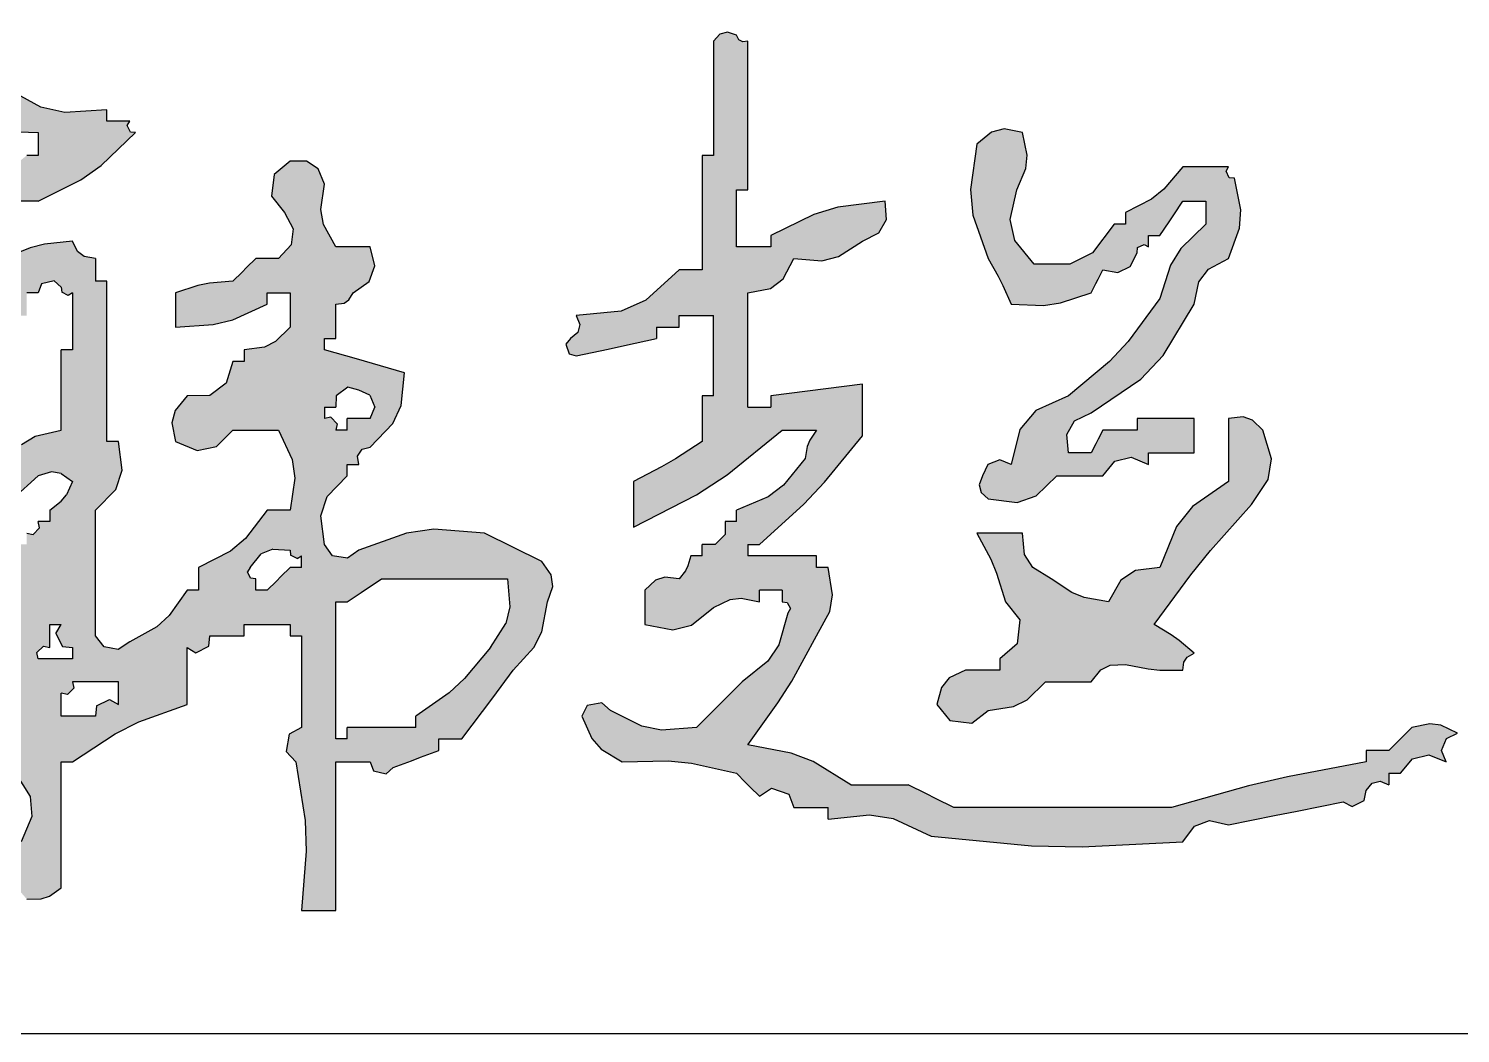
# Model space of a CAD drawing. Extents: x 4532298 to 10139194, y -639876 to -207028.
# Drawn here: x 4554863 to 4555731, y -268698 to -268088 of the extents above; entities that cross this region are included whole.
import ezdxf
from ezdxf.enums import TextEntityAlignment as Align

# ---------------------------------------------------------------- set-up
doc = ezdxf.new("R2010")
doc.units = 0
doc.header["$LTSCALE"] = 1000
doc.header["$MEASUREMENT"] = 0
doc.linetypes.add('2', pattern=[18.5, 12, -3, 0.5, -3])
doc.layers.get('0').update_dxf_attribs({"linetype": 'CONTINUOUS'})
doc.styles.add('sceie', font='sceie.shx', dxfattribs={"width": 0.7, "bigfont": 'sceic.shx'})

# ---------------------------------------------------------------- blocks, each defined once
blk = doc.blocks.new('韩超')
h = blk.add_hatch(color=256)
h.dxf.hatch_style = 1
h.paths.add_polyline_path([(0.787849, 0.514197), (0.777955, 0.527898), (0.77346, 0.562754), (0.78123, 0.586063), (0.805739, 0.61125), (0.805739, 0.625142), (0.819631, 0.625142), (0.818004, 0.635027), (0.823773, 0.643681), (0.833523, 0.64598), (0.860867, 0.674873), (0.870953, 0.696725), (0.875199, 0.736279), (0.836353, 0.74757), (0.816903, 0.753127), (0.777955, 0.764063), (0.777955, 0.777955), (0.791847, 0.777955), (0.791847, 0.819631), (0.801775, 0.820971), (0.80763, 0.824875), (0.812685, 0.833523), (0.832189, 0.847055), (0.839321, 0.866071), (0.833523, 0.889091), (0.791847, 0.889091), (0.776856, 0.916298), (0.7735, 0.934755), (0.777955, 0.965498), (0.770329, 0.984025), (0.756314, 0.993368), (0.736279, 0.993282), (0.716867, 0.977277), (0.713907, 0.950644), (0.729333, 0.930768), (0.740061, 0.911103), (0.737625, 0.891618), (0.722387, 0.875199), (0.694603, 0.875199), (0.683489, 0.864086), (0.677932, 0.858529), (0.666819, 0.847415), (0.638572, 0.845181), (0.624291, 0.842325), (0.597358, 0.833523), (0.597358, 0.791847), (0.643081, 0.794876), (0.666726, 0.800787), (0.708495, 0.819631), (0.708495, 0.833523), (0.736279, 0.833523), (0.736279, 0.791847), (0.718733, 0.774249), (0.705317, 0.767541), (0.680711, 0.764063), (0.680711, 0.750171), (0.666819, 0.750171), (0.658732, 0.72359), (0.639033, 0.708815), (0.61125, 0.708495), (0.596777, 0.690733), (0.592946, 0.675409), (0.597358, 0.652926), (0.623512, 0.642026), (0.64687, 0.646697), (0.666819, 0.666819), (0.722387, 0.666819), (0.738834, 0.631134), (0.742077, 0.608437), (0.736279, 0.569574), (0.708495, 0.569574), (0.682162, 0.535076), (0.663824, 0.519794), (0.625142, 0.500114), (0.625142, 0.47233), (0.61125, 0.47233), (0.589715, 0.441777), (0.574435, 0.428025), (0.54179, 0.409816), (0.527664, 0.400538), (0.510468, 0.403404), (0.500114, 0.416762), (0.500114, 0.569574), (0.524623, 0.594762), (0.532393, 0.618071), (0.527898, 0.652926), (0.514006, 0.652926), (0.514006, 0.847415), (0.500114, 0.847415), (0.500114, 0.875199), (0.486416, 0.877514), (0.478388, 0.883536), (0.47233, 0.896037), (0.438162, 0.892345), (0.420863, 0.888021), (0.388977, 0.875199), (0.388977, 0.847415), (0.375085, 0.847415), (0.379444, 0.836821), (0.376971, 0.826928), (0.368139, 0.819631), (0.356965, 0.793593), (0.353947, 0.778504), (0.354247, 0.750171), (0.337644, 0.741703), (0.330222, 0.726858), (0.333409, 0.708495), (0.347301, 0.708495), (0.347301, 0.666819), (0.332737, 0.655189), (0.327028, 0.643772), (0.326463, 0.625142), (0.32344, 0.619715), (0.327253, 0.612088), (0.333409, 0.61125), (0.333409, 0.583466), (0.305625, 0.583466), (0.302565, 0.667178), (0.306887, 0.710398), (0.326463, 0.791847), (0.3234, 0.8474), (0.32482, 0.875797), (0.333409, 0.930768), (0.375085, 0.930768), (0.375085, 0.94466), (0.430654, 0.94466), (0.482374, 0.970498), (0.50707, 0.987931), (0.548736, 1.028012), (0.542559, 1.028676), (0.538615, 1.036564), (0.54179, 1.041904), (0.514006, 1.041904), (0.514006, 1.055796), (0.462884, 1.052445), (0.433869, 1.058893), (0.388977, 1.08358), (0.305625, 1.08358), (0.305625, 1.139148), (0.281985, 1.161307), (0.266841, 1.170393), (0.236165, 1.180825), (0.238399, 1.152578), (0.241255, 1.138297), (0.250057, 1.111364), (0.263949, 1.111364), (0.263949, 1.041904), (0.277841, 1.041904), (0.277841, 0.930768), (0.250057, 0.930768), (0.200194, 0.90821), (0.175186, 0.897095), (0.125028, 0.875199), (0.097454, 0.881715), (0.078516, 0.877928), (0.055568, 0.861307), (0.050109, 0.847376), (0.0559, 0.8329), (0.06946, 0.826577), (0.152955, 0.845407), (0.194635, 0.855133), (0.277841, 0.875199), (0.277841, 0.708495), (0.266727, 0.675154), (0.261171, 0.658483), (0.250057, 0.625142), (0.255939, 0.530696), (0.258718, 0.483462), (0.263949, 0.388977), (0.286969, 0.38318), (0.305985, 0.390311), (0.319517, 0.409816), (0.344599, 0.428141), (0.359268, 0.435475), (0.388977, 0.444546), (0.388977, 0.458438), (0.40287, 0.458438), (0.40287, 0.416762), (0.388977, 0.416762), (0.340729, 0.364454), (0.31168, 0.341215), (0.250057, 0.305625), (0.250057, 0.291733), (0.236165, 0.291733), (0.231424, 0.268639), (0.217583, 0.254798), (0.194489, 0.250057), (0.194489, 0.236165), (0.180597, 0.236165), (0.148793, 0.216524), (0.134276, 0.200394), (0.118082, 0.166705), (0.127514, 0.14947), (0.152825, 0.145854), (0.166705, 0.159759), (0.185336, 0.17447), (0.198563, 0.17943), (0.222273, 0.180597), (0.222273, 0.194489), (0.277841, 0.194489), (0.311245, 0.220472), (0.333233, 0.229896), (0.375085, 0.236165), (0.375085, 0.250057), (0.40287, 0.250057), (0.420685, 0.221738), (0.422698, 0.197582), (0.409816, 0.166705), (0.396068, 0.142401), (0.398473, 0.118345), (0.416762, 0.097244), (0.43433, 0.097627), (0.444154, 0.100901), (0.458438, 0.111136), (0.458438, 0.263949), (0.47233, 0.263949), (0.524193, 0.298154), (0.552768, 0.312442), (0.61125, 0.333409), (0.61125, 0.40287), (0.621931, 0.39652), (0.637706, 0.404407), (0.639034, 0.416762), (0.680711, 0.416762), (0.680711, 0.430654), (0.736279, 0.430654), (0.736279, 0.416762), (0.750171, 0.416762), (0.750171, 0.305625), (0.735269, 0.297653), (0.731714, 0.276323), (0.743225, 0.263949), (0.754517, 0.192544), (0.755945, 0.155413), (0.750171, 0.083352), (0.791847, 0.083352), (0.791847, 0.263949), (0.833523, 0.263949), (0.837499, 0.253205), (0.852744, 0.249394), (0.861307, 0.257003), (0.883535, 0.265338), (0.894648, 0.269506), (0.916876, 0.277841), (0.916876, 0.291733), (0.94466, 0.291733), (0.969894, 0.324902), (0.982398, 0.341574), (1.007174, 0.375085), (1.032146, 0.402761), (1.041693, 0.421855), (1.04885, 0.458438), (1.055218, 0.477023), (1.053221, 0.491001), (1.041904, 0.50706), (0.972444, 0.54179), (0.910919, 0.546316), (0.877697, 0.541786), (0.819631, 0.520952), (0.805828, 0.5112)])
h.paths.add_polyline_path([(0.791847, 0.458438), (0.805739, 0.458438), (0.82241, 0.469551), (0.847415, 0.486222), (1.000228, 0.486222), (1.003038, 0.45197), (0.997988, 0.431769), (0.97939, 0.40287), (0.948039, 0.36501), (0.929334, 0.347744), (0.889091, 0.319517), (0.889091, 0.305625), (0.805739, 0.305625), (0.805739, 0.291733), (0.791847, 0.291733)], flags=16)
h.paths.add_polyline_path([(0.750171, 0.500114), (0.736279, 0.500114), (0.725165, 0.489), (0.719608, 0.483443), (0.708495, 0.47233), (0.694603, 0.47233), (0.694603, 0.486222), (0.688447, 0.48706), (0.684633, 0.494686), (0.687657, 0.500114), (0.701182, 0.516386), (0.715167, 0.52238), (0.736279, 0.520952), (0.736943, 0.514775), (0.744831, 0.510831), (0.750171, 0.514006)], flags=16)
h.paths.add_polyline_path([(0.791847, 0.666819), (0.793521, 0.674497), (0.785633, 0.682384), (0.777955, 0.680711), (0.777955, 0.694603), (0.791847, 0.694603), (0.792194, 0.70849), (0.806202, 0.718996), (0.819631, 0.715441), (0.833192, 0.709118), (0.838982, 0.694641), (0.833523, 0.680711), (0.805739, 0.680711), (0.805739, 0.666819)], flags=16)
h.paths.add_polyline_path([(0.527898, 0.361193), (0.527898, 0.333409), (0.517217, 0.339759), (0.501443, 0.331871), (0.500114, 0.319517), (0.458438, 0.319517), (0.458438, 0.347301), (0.466116, 0.345628), (0.474003, 0.353515), (0.47233, 0.361193)], flags=16)
h.paths.add_polyline_path([(0.47233, 0.40287), (0.47233, 0.388977), (0.430654, 0.388977), (0.42898, 0.396656), (0.436867, 0.404543), (0.444546, 0.40287), (0.444546, 0.430654), (0.458438, 0.430654), (0.452088, 0.419973), (0.459976, 0.404198)], flags=16)
h.paths.add_polyline_path([(0.47233, 0.604304), (0.464836, 0.588169), (0.458643, 0.580427), (0.444546, 0.569574), (0.444546, 0.555682), (0.430654, 0.555682), (0.432327, 0.548004), (0.42444, 0.540117), (0.416762, 0.54179), (0.416762, 0.527898), (0.40287, 0.527898), (0.39467, 0.507807), (0.386422, 0.49791), (0.368139, 0.486222), (0.333409, 0.486222), (0.327612, 0.509242), (0.334743, 0.528258), (0.354247, 0.54179), (0.384775, 0.569612), (0.400056, 0.583504), (0.430654, 0.61125), (0.446814, 0.616197), (0.458647, 0.614224)], flags=16)
h.paths.add_polyline_path([(0.458438, 0.666819), (0.426908, 0.659351), (0.410404, 0.649448), (0.388977, 0.625142), (0.361193, 0.625142), (0.354844, 0.635823), (0.362731, 0.651598), (0.375085, 0.652926), (0.375085, 0.722387), (0.390598, 0.753922), (0.396359, 0.771203), (0.40287, 0.805739), (0.416762, 0.805739), (0.416762, 0.833523), (0.430654, 0.833523), (0.434629, 0.844267), (0.449874, 0.848078), (0.458438, 0.840469), (0.459102, 0.834292), (0.466989, 0.830348), (0.47233, 0.833523), (0.47233, 0.764063), (0.458438, 0.764063)], flags=16)
h.paths.add_polyline_path([(0.40287, 0.347301), (0.40287, 0.305625), (0.388977, 0.305625), (0.360889, 0.27915), (0.342496, 0.268422), (0.305625, 0.257003), (0.294367, 0.254885), (0.286778, 0.256782), (0.277841, 0.263949), (0.277841, 0.277841), (0.291733, 0.277841), (0.319459, 0.305683), (0.333352, 0.319575), (0.361193, 0.347301)], flags=16)
h.paths.add_polyline_path([(0.430654, 1.000228), (0.416762, 1.000228), (0.39813, 0.985517), (0.384903, 0.980557), (0.361193, 0.97939), (0.347067, 0.970112), (0.329871, 0.972978), (0.319517, 0.986336), (0.319517, 1.055796), (0.347301, 1.055796), (0.376072, 1.035613), (0.395527, 1.029128), (0.430654, 1.028012)], flags=16)
h = blk.add_hatch(color=256)
h.dxf.hatch_style = 1
h.paths.add_polyline_path([(1.542018, 0.208381), (1.519791, 0.219494), (1.508677, 0.225051), (1.48645, 0.236165), (1.416989, 0.236165), (1.371255, 0.264232), (1.344642, 0.274582), (1.291961, 0.284787), (1.328443, 0.335457), (1.345237, 0.362046), (1.375313, 0.416762), (1.391241, 0.446575), (1.394603, 0.466747), (1.389205, 0.500114), (1.375313, 0.500114), (1.375313, 0.514006), (1.291961, 0.514006), (1.291961, 0.527898), (1.305853, 0.527898), (1.359796, 0.576664), (1.385101, 0.603375), (1.430881, 0.659873), (1.430881, 0.722387), (1.386427, 0.71683), (1.3642, 0.714052), (1.319745, 0.708495), (1.319745, 0.694603), (1.291961, 0.694603), (1.291961, 0.833523), (1.31926, 0.838693), (1.334923, 0.85044), (1.347529, 0.875199), (1.381781, 0.872389), (1.401982, 0.877439), (1.430881, 0.896037), (1.450883, 0.906123), (1.460131, 0.922307), (1.458666, 0.94466), (1.401114, 0.937345), (1.371819, 0.928557), (1.319745, 0.902983), (1.319745, 0.889091), (1.278069, 0.889091), (1.278069, 0.958552), (1.291961, 0.958552), (1.291961, 1.139148), (1.285806, 1.138304), (1.281086, 1.140664), (1.278069, 1.146094), (1.267308, 1.150023), (1.257931, 1.147679), (1.250285, 1.139148), (1.250285, 1.000228), (1.236393, 1.000228), (1.236393, 0.861307), (1.208609, 0.861307), (1.168183, 0.824416), (1.138053, 0.811024), (1.08358, 0.805739), (1.087939, 0.795145), (1.085465, 0.785252), (1.076634, 0.777955), (1.071121, 0.771113), (1.075065, 0.759282), (1.08358, 0.757117), (1.122533, 0.76519), (1.141984, 0.769358), (1.180825, 0.777955), (1.180825, 0.791847), (1.208609, 0.791847), (1.208609, 0.805739), (1.250285, 0.805739), (1.250285, 0.708495), (1.236393, 0.708495), (1.236393, 0.652926), (1.203973, 0.631977), (1.187234, 0.622213), (1.15304, 0.604304), (1.15304, 0.548736), (1.229739, 0.588318), (1.266619, 0.612432), (1.333637, 0.666819), (1.375313, 0.666819), (1.366995, 0.654381), (1.363975, 0.646831), (1.361421, 0.632088), (1.335054, 0.599814), (1.316435, 0.58585), (1.278069, 0.569574), (1.278069, 0.555682), (1.264177, 0.555682), (1.26415, 0.539965), (1.25211, 0.527924), (1.236393, 0.527898), (1.236393, 0.514006), (1.222501, 0.514006), (1.219217, 0.502022), (1.216226, 0.496039), (1.208609, 0.486222), (1.191149, 0.488205), (1.17971, 0.484393), (1.166932, 0.47233), (1.166932, 0.430654), (1.200708, 0.424307), (1.223469, 0.429997), (1.250285, 0.451492), (1.27048, 0.461183), (1.283894, 0.46286), (1.305853, 0.458438), (1.305853, 0.47233), (1.333637, 0.47233), (1.333637, 0.458438), (1.339793, 0.4576), (1.343606, 0.449973), (1.340583, 0.444546), (1.32937, 0.406076), (1.316213, 0.38634), (1.285015, 0.361193), (1.229447, 0.305625), (1.187056, 0.302553), (1.163204, 0.307323), (1.125256, 0.326463), (1.114566, 0.33576), (1.096818, 0.332211), (1.090526, 0.319517), (1.102438, 0.292491), (1.113943, 0.279343), (1.139148, 0.263949), (1.194983, 0.265062), (1.223561, 0.262204), (1.278069, 0.250057), (1.289183, 0.238943), (1.294739, 0.233386), (1.305853, 0.222273), (1.320568, 0.231877), (1.341519, 0.224893), (1.347529, 0.208381), (1.389205, 0.208381), (1.389205, 0.194489), (1.439628, 0.1998), (1.468259, 0.195028), (1.514234, 0.173651), (1.635959, 0.161998), (1.69773, 0.160594), (1.819859, 0.166705), (1.833779, 0.185933), (1.852296, 0.192877), (1.875427, 0.187543), (1.930995, 0.198656), (1.958779, 0.204213), (2.014348, 0.215327), (2.025534, 0.209917), (2.039748, 0.217024), (2.042132, 0.229219), (2.049428, 0.23805), (2.059322, 0.240524), (2.069916, 0.236165), (2.069916, 0.250057), (2.083808, 0.250057), (2.098401, 0.26772), (2.118188, 0.272666), (2.139376, 0.263949), (2.133917, 0.27788), (2.139708, 0.292356), (2.153268, 0.298679), (2.133073, 0.308371), (2.119659, 0.310047), (2.0977, 0.305625), (2.086586, 0.294512), (2.08103, 0.288955), (2.069916, 0.277841), (2.042132, 0.277841), (2.042132, 0.263949), (1.946785, 0.245868), (1.899372, 0.234712), (1.805967, 0.208381)])
h = blk.add_hatch(color=256)
h.dxf.hatch_style = 1
h.paths.add_polyline_path([(1.611478, 0.625142), (1.597547, 0.630601), (1.583071, 0.624811), (1.576748, 0.61125), (1.572819, 0.60049), (1.575163, 0.591112), (1.583694, 0.583466), (1.61855, 0.578971), (1.641859, 0.586741), (1.667046, 0.61125), (1.680938, 0.61125), (1.722615, 0.61125), (1.737208, 0.628913), (1.756995, 0.63386), (1.778183, 0.625142), (1.778183, 0.639034), (1.833751, 0.639034), (1.833751, 0.655705), (1.833751, 0.66404), (1.833751, 0.680711), (1.805967, 0.680711), (1.792075, 0.680711), (1.764291, 0.680711), (1.764291, 0.666819), (1.722615, 0.666819), (1.717058, 0.655705), (1.714279, 0.650148), (1.708723, 0.639034), (1.69483, 0.639034), (1.680938, 0.639034), (1.678868, 0.661339), (1.688455, 0.678116), (1.708723, 0.687657), (1.768692, 0.728785), (1.795922, 0.757527), (1.833751, 0.819631), (1.839429, 0.846829), (1.850907, 0.862133), (1.875427, 0.875199), (1.888443, 0.91196), (1.890032, 0.934206), (1.882373, 0.972444), (1.876196, 0.973108), (1.872252, 0.980995), (1.875427, 0.986336), (1.861535, 0.986336), (1.819859, 0.986336), (1.796859, 0.959188), (1.781933, 0.947248), (1.750399, 0.930768), (1.750399, 0.916876), (1.736507, 0.916876), (1.71031, 0.882162), (1.682751, 0.868382), (1.639262, 0.868253), (1.61591, 0.897042), (1.610049, 0.922442), (1.618424, 0.958552), (1.629264, 0.984285), (1.6309, 1.000642), (1.62537, 1.028012), (1.602888, 1.032424), (1.587563, 1.028593), (1.569802, 1.01412), (1.562035, 0.958817), (1.56513, 0.927869), (1.583694, 0.875199), (1.595758, 0.853473), (1.601336, 0.842318), (1.611478, 0.819631), (1.650742, 0.818134), (1.671448, 0.821092), (1.708723, 0.833523), (1.714279, 0.844637), (1.717058, 0.850194), (1.722615, 0.861307), (1.740978, 0.85812), (1.755823, 0.865542), (1.764291, 0.882145), (1.764955, 0.888322), (1.772842, 0.892266), (1.778183, 0.889091), (1.778183, 0.902983), (1.792075, 0.902983), (1.803189, 0.919654), (1.808745, 0.927989), (1.819859, 0.94466), (1.847643, 0.94466), (1.847643, 0.916876), (1.817381, 0.887163), (1.804962, 0.866982), (1.792075, 0.826577), (1.753545, 0.774398), (1.730689, 0.750113), (1.680938, 0.708495), (1.641359, 0.690689), (1.621854, 0.667284)])
h = blk.add_hatch(color=256)
h.dxf.hatch_style = 1
h.paths.add_polyline_path([(1.831635, 0.573795), (1.812227, 0.549535), (1.792075, 0.500114), (1.762292, 0.496094), (1.744726, 0.484384), (1.729561, 0.458438), (1.700075, 0.463546), (1.684975, 0.469586), (1.6601, 0.486222), (1.637668, 0.49978), (1.627728, 0.515685), (1.62537, 0.54179), (1.603143, 0.54179), (1.592029, 0.54179), (1.569802, 0.54179), (1.586675, 0.509854), (1.593737, 0.492906), (1.604532, 0.458438), (1.621804, 0.436498), (1.61886, 0.407063), (1.597586, 0.388977), (1.597586, 0.375085), (1.55591, 0.375085), (1.536306, 0.36578), (1.526798, 0.35437), (1.52118, 0.333409), (1.537185, 0.313997), (1.563818, 0.311038), (1.583694, 0.326463), (1.614401, 0.331156), (1.630976, 0.339443), (1.653154, 0.361193), (1.667046, 0.361193), (1.708723, 0.361193), (1.720352, 0.375758), (1.731769, 0.381467), (1.750399, 0.382031), (1.77782, 0.376762), (1.791938, 0.37535), (1.819859, 0.375085), (1.821199, 0.385013), (1.825102, 0.390868), (1.833751, 0.395924), (1.815429, 0.411271), (1.805589, 0.418299), (1.785129, 0.430654), (1.829593, 0.491137), (1.853312, 0.520437), (1.903211, 0.57652), (1.923495, 0.606919), (1.927312, 0.631729), (1.917103, 0.666819), (1.904326, 0.678881), (1.892887, 0.682694), (1.875427, 0.680711), (1.875427, 0.650148), (1.875427, 0.634867), (1.875427, 0.604304)])
for p, q in [((1.257931, 1.147679), (1.250285, 1.139148)), ((1.267308, 1.150023), (1.257931, 1.147679)), ((1.278069, 1.146094), (1.267308, 1.150023)), ((1.250285, 1.139148), (1.250285, 1.000228)), ((1.281086, 1.140664), (1.278069, 1.146094)), ((1.285806, 1.138304), (1.281086, 1.140664)), ((1.291961, 1.139148), (1.285806, 1.138304)), ((1.291961, 0.958552), (1.291961, 1.139148)), ((0.433869, 1.058893), (0.388977, 1.08358)), ((0.462884, 1.052445), (0.433869, 1.058893)), ((0.514006, 1.055796), (0.462884, 1.052445)), ((0.514006, 1.041904), (0.514006, 1.055796)), ((0.395527, 1.029128), (0.430654, 1.028012)), ((0.430654, 1.028012), (0.430654, 1.000228)), ((0.50707, 0.987931), (0.548736, 1.028012)), ((0.54179, 1.041904), (0.514006, 1.041904)), ((0.538615, 1.036564), (0.54179, 1.041904)), ((0.542559, 1.028676), (0.538615, 1.036564)), ((0.548736, 1.028012), (0.542559, 1.028676)), ((1.587563, 1.028593), (1.569802, 1.01412)), ((1.602888, 1.032424), (1.587563, 1.028593)), ((1.62537, 1.028012), (1.602888, 1.032424)), ((1.6309, 1.000642), (1.62537, 1.028012)), ((1.569802, 1.01412), (1.562035, 0.958817)), ((0.430654, 1.000228), (0.416762, 1.000228)), ((0.736279, 0.993282), (0.716867, 0.977277)), ((0.756314, 0.993368), (0.736279, 0.993282)), ((0.770329, 0.984025), (0.756314, 0.993368)), ((1.236393, 1.000228), (1.236393, 0.861307)), ((1.250285, 1.000228), (1.236393, 1.000228)), ((1.629264, 0.984285), (1.6309, 1.000642)), ((0.482374, 0.970498), (0.50707, 0.987931)), ((0.716867, 0.977277), (0.713907, 0.950644)), ((0.777955, 0.965498), (0.770329, 0.984025)), ((1.618424, 0.958552), (1.629264, 0.984285)), ((1.819859, 0.986336), (1.796859, 0.959188)), ((1.861535, 0.986336), (1.819859, 0.986336)), ((1.875427, 0.986336), (1.861535, 0.986336)), ((1.872252, 0.980995), (1.875427, 0.986336)), ((1.876196, 0.973108), (1.872252, 0.980995)), ((1.882373, 0.972444), (1.876196, 0.973108)), ((0.430654, 0.94466), (0.482374, 0.970498)), ((0.7735, 0.934755), (0.777955, 0.965498)), ((1.278069, 0.958552), (1.291961, 0.958552)), ((1.278069, 0.889091), (1.278069, 0.958552)), ((1.562035, 0.958817), (1.56513, 0.927869)), ((1.610049, 0.922442), (1.618424, 0.958552)), ((1.796859, 0.959188), (1.781933, 0.947248)), ((1.890032, 0.934206), (1.882373, 0.972444)), ((0.430654, 0.94466), (0.375085, 0.94466)), ((0.713907, 0.950644), (0.729333, 0.930768)), ((1.458666, 0.94466), (1.401114, 0.937345)), ((1.460131, 0.922307), (1.458666, 0.94466)), ((1.781933, 0.947248), (1.750399, 0.930768)), ((1.808745, 0.927989), (1.819859, 0.94466)), ((1.819859, 0.94466), (1.847643, 0.94466)), ((1.847643, 0.94466), (1.847643, 0.916876)), ((0.729333, 0.930768), (0.740061, 0.911103)), ((0.776856, 0.916298), (0.7735, 0.934755)), ((1.371819, 0.928557), (1.319745, 0.902983)), ((1.401114, 0.937345), (1.371819, 0.928557)), ((1.450883, 0.906123), (1.460131, 0.922307)), ((1.56513, 0.927869), (1.583694, 0.875199)), ((1.61591, 0.897042), (1.610049, 0.922442)), ((1.750399, 0.930768), (1.750399, 0.916876)), ((1.803189, 0.919654), (1.808745, 0.927989)), ((1.888443, 0.91196), (1.890032, 0.934206)), ((0.740061, 0.911103), (0.737625, 0.891618)), ((0.791847, 0.889091), (0.776856, 0.916298)), ((1.430881, 0.896037), (1.450883, 0.906123)), ((1.736507, 0.916876), (1.71031, 0.882162)), ((1.750399, 0.916876), (1.736507, 0.916876)), ((1.792075, 0.902983), (1.803189, 0.919654)), ((1.847643, 0.916876), (1.817381, 0.887163)), ((1.875427, 0.875199), (1.888443, 0.91196)), ((0.420863, 0.888021), (0.388977, 0.875199)), ((0.438162, 0.892345), (0.420863, 0.888021)), ((0.47233, 0.896037), (0.438162, 0.892345)), ((0.478388, 0.883536), (0.47233, 0.896037)), ((0.737625, 0.891618), (0.722387, 0.875199)), ((0.833523, 0.889091), (0.791847, 0.889091)), ((0.839321, 0.866071), (0.833523, 0.889091)), ((1.319745, 0.889091), (1.278069, 0.889091)), ((1.319745, 0.902983), (1.319745, 0.889091)), ((1.401982, 0.877439), (1.430881, 0.896037)), ((1.639262, 0.868253), (1.61591, 0.897042)), ((1.764291, 0.882145), (1.764955, 0.888322)), ((1.764955, 0.888322), (1.772842, 0.892266)), ((1.772842, 0.892266), (1.778183, 0.889091)), ((1.778183, 0.902983), (1.792075, 0.902983)), ((1.778183, 0.889091), (1.778183, 0.902983)), ((1.817381, 0.887163), (1.804962, 0.866982)), ((0.486416, 0.877514), (0.478388, 0.883536)), ((0.500114, 0.875199), (0.486416, 0.877514)), ((0.500114, 0.875199), (0.500114, 0.847415)), ((0.694603, 0.875199), (0.683489, 0.864086)), ((0.722387, 0.875199), (0.694603, 0.875199)), ((1.334923, 0.85044), (1.347529, 0.875199)), ((1.347529, 0.875199), (1.381781, 0.872389)), ((1.381781, 0.872389), (1.401982, 0.877439)), ((1.583694, 0.875199), (1.595758, 0.853473)), ((1.71031, 0.882162), (1.682751, 0.868382)), ((1.755823, 0.865542), (1.764291, 0.882145)), ((1.850907, 0.862133), (1.875427, 0.875199)), ((0.677932, 0.858529), (0.666819, 0.847415)), ((0.683489, 0.864086), (0.677932, 0.858529)), ((0.832189, 0.847055), (0.839321, 0.866071)), ((1.208609, 0.861307), (1.168183, 0.824416)), ((1.236393, 0.861307), (1.208609, 0.861307)), ((1.595758, 0.853473), (1.601336, 0.842318)), ((1.682751, 0.868382), (1.639262, 0.868253)), ((1.717058, 0.850194), (1.722615, 0.861307)), ((1.722615, 0.861307), (1.740978, 0.85812)), ((1.740978, 0.85812), (1.755823, 0.865542)), ((1.804962, 0.866982), (1.792075, 0.826577)), ((1.839429, 0.846829), (1.850907, 0.862133)), ((0.434629, 0.844267), (0.430654, 0.833523)), ((0.449874, 0.848078), (0.434629, 0.844267)), ((0.458438, 0.840469), (0.449874, 0.848078)), ((0.458438, 0.840469), (0.459102, 0.834292)), ((0.466989, 0.830348), (0.459102, 0.834292)), ((0.514006, 0.847415), (0.500114, 0.847415)), ((0.514006, 0.652926), (0.514006, 0.847415)), ((0.624291, 0.842325), (0.597358, 0.833523)), ((0.638572, 0.845181), (0.624291, 0.842325)), ((0.666819, 0.847415), (0.638572, 0.845181)), ((0.812685, 0.833523), (0.832189, 0.847055)), ((1.291961, 0.833523), (1.31926, 0.838693)), ((1.31926, 0.838693), (1.334923, 0.85044)), ((1.601336, 0.842318), (1.611478, 0.819631)), ((1.708723, 0.833523), (1.714279, 0.844637)), ((1.714279, 0.844637), (1.717058, 0.850194)), ((1.833751, 0.819631), (1.839429, 0.846829)), ((0.430654, 0.833523), (0.416762, 0.833523)), ((0.47233, 0.833523), (0.466989, 0.830348)), ((0.47233, 0.833523), (0.47233, 0.764063)), ((0.597358, 0.833523), (0.597358, 0.791847)), ((0.666726, 0.800787), (0.708495, 0.819631)), ((0.708495, 0.833523), (0.736279, 0.833523)), ((0.708495, 0.819631), (0.708495, 0.833523)), ((0.736279, 0.833523), (0.736279, 0.791847)), ((0.791847, 0.819631), (0.801775, 0.820971)), ((0.791847, 0.777955), (0.791847, 0.819631)), ((0.801775, 0.820971), (0.80763, 0.824875)), ((0.80763, 0.824875), (0.812685, 0.833523)), ((1.168183, 0.824416), (1.138053, 0.811024)), ((1.291961, 0.694603), (1.291961, 0.833523)), ((1.611478, 0.819631), (1.650742, 0.818134)), ((1.650742, 0.818134), (1.671448, 0.821092)), ((1.671448, 0.821092), (1.708723, 0.833523)), ((1.792075, 0.826577), (1.753545, 0.774398)), ((1.795922, 0.757527), (1.833751, 0.819631)), ((0.643081, 0.794876), (0.666726, 0.800787)), ((1.138053, 0.811024), (1.08358, 0.805739)), ((1.08358, 0.805739), (1.087939, 0.795145)), ((1.208609, 0.791847), (1.208609, 0.805739)), ((1.208609, 0.805739), (1.250285, 0.805739)), ((1.250285, 0.708495), (1.250285, 0.805739)), ((0.597358, 0.791847), (0.643081, 0.794876)), ((0.736279, 0.791847), (0.718733, 0.774249)), ((1.085465, 0.785252), (1.076634, 0.777955)), ((1.087939, 0.795145), (1.085465, 0.785252)), ((1.180825, 0.791847), (1.208609, 0.791847)), ((1.180825, 0.791847), (1.180825, 0.777955)), ((0.705317, 0.767541), (0.680711, 0.764063)), ((0.718733, 0.774249), (0.705317, 0.767541)), ((0.777955, 0.777955), (0.791847, 0.777955)), ((0.777955, 0.764063), (0.777955, 0.777955)), ((1.076634, 0.777955), (1.071121, 0.771113)), ((1.071121, 0.771113), (1.075065, 0.759282)), ((1.08358, 0.757117), (1.122533, 0.76519)), ((1.122533, 0.76519), (1.141984, 0.769358)), ((1.141984, 0.769358), (1.180825, 0.777955)), ((1.753545, 0.774398), (1.730689, 0.750113)), ((0.47233, 0.764063), (0.458438, 0.764063)), ((0.458438, 0.666819), (0.458438, 0.764063)), ((0.666819, 0.750171), (0.658732, 0.72359)), ((0.680711, 0.750171), (0.666819, 0.750171)), ((0.680711, 0.764063), (0.680711, 0.750171)), ((0.816903, 0.753127), (0.777955, 0.764063)), ((0.836353, 0.74757), (0.816903, 0.753127)), ((0.875199, 0.736279), (0.836353, 0.74757)), ((1.075065, 0.759282), (1.08358, 0.757117)), ((1.730689, 0.750113), (1.680938, 0.708495)), ((1.768692, 0.728785), (1.795922, 0.757527)), ((0.870953, 0.696725), (0.875199, 0.736279)), ((0.658732, 0.72359), (0.639033, 0.708815)), ((0.806202, 0.718996), (0.792194, 0.70849)), ((0.819631, 0.715441), (0.806202, 0.718996)), ((0.833192, 0.709118), (0.819631, 0.715441)), ((1.3642, 0.714052), (1.319745, 0.708495)), ((1.386427, 0.71683), (1.3642, 0.714052)), ((1.430881, 0.722387), (1.386427, 0.71683)), ((1.430881, 0.659873), (1.430881, 0.722387)), ((1.708723, 0.687657), (1.768692, 0.728785)), ((0.61125, 0.708495), (0.596777, 0.690733)), ((0.639033, 0.708815), (0.61125, 0.708495)), ((0.792194, 0.70849), (0.791847, 0.694603)), ((0.833192, 0.709118), (0.838982, 0.694641)), ((0.860867, 0.674873), (0.870953, 0.696725)), ((1.236393, 0.708495), (1.236393, 0.652926)), ((1.250285, 0.708495), (1.236393, 0.708495)), ((1.319745, 0.708495), (1.319745, 0.694603)), ((1.680938, 0.708495), (1.641359, 0.690689)), ((0.596777, 0.690733), (0.592946, 0.675409)), ((0.777955, 0.694603), (0.777955, 0.680711)), ((0.777955, 0.694603), (0.791847, 0.694603)), ((0.785633, 0.682384), (0.777955, 0.680711)), ((0.785633, 0.682384), (0.793521, 0.674497)), ((0.833523, 0.680711), (0.805739, 0.680711)), ((0.805739, 0.666819), (0.805739, 0.680711)), ((0.833523, 0.680711), (0.838982, 0.694641)), ((1.291961, 0.694603), (1.319745, 0.694603)), ((1.641359, 0.690689), (1.621854, 0.667284)), ((1.678868, 0.661339), (1.688455, 0.678116)), ((1.688455, 0.678116), (1.708723, 0.687657)), ((1.792075, 0.680711), (1.764291, 0.680711)), ((1.764291, 0.680711), (1.764291, 0.666819)), ((1.805967, 0.680711), (1.792075, 0.680711)), ((1.833751, 0.680711), (1.805967, 0.680711)), ((1.833751, 0.66404), (1.833751, 0.680711)), ((1.892887, 0.682694), (1.875427, 0.680711)), ((1.875427, 0.680711), (1.875427, 0.650148)), ((1.904326, 0.678881), (1.892887, 0.682694)), ((1.917103, 0.666819), (1.904326, 0.678881)), ((0.426908, 0.659351), (0.458438, 0.666819)), ((0.592946, 0.675409), (0.597358, 0.652926)), ((0.64687, 0.646697), (0.666819, 0.666819)), ((0.666819, 0.666819), (0.722387, 0.666819)), ((0.722387, 0.666819), (0.738834, 0.631134)), ((0.793521, 0.674497), (0.791847, 0.666819)), ((0.805739, 0.666819), (0.791847, 0.666819)), ((0.833523, 0.64598), (0.860867, 0.674873)), ((1.266619, 0.612432), (1.333637, 0.666819)), ((1.333637, 0.666819), (1.375313, 0.666819)), ((1.375313, 0.666819), (1.366995, 0.654381)), ((1.621854, 0.667284), (1.611478, 0.625142)), ((1.680938, 0.639034), (1.678868, 0.661339)), ((1.722615, 0.666819), (1.717058, 0.655705)), ((1.764291, 0.666819), (1.722615, 0.666819)), ((1.833751, 0.655705), (1.833751, 0.66404)), ((1.927312, 0.631729), (1.917103, 0.666819)), ((0.410404, 0.649448), (0.426908, 0.659351)), ((0.527898, 0.652926), (0.514006, 0.652926)), ((0.532393, 0.618071), (0.527898, 0.652926)), ((0.597358, 0.652926), (0.623512, 0.642026)), ((0.623512, 0.642026), (0.64687, 0.646697)), ((0.818004, 0.635027), (0.823773, 0.643681)), ((0.823773, 0.643681), (0.833523, 0.64598)), ((1.236393, 0.652926), (1.203973, 0.631977)), ((1.363975, 0.646831), (1.361421, 0.632088)), ((1.366995, 0.654381), (1.363975, 0.646831)), ((1.385101, 0.603375), (1.430881, 0.659873)), ((1.714279, 0.650148), (1.708723, 0.639034)), ((1.717058, 0.655705), (1.714279, 0.650148)), ((1.833751, 0.639034), (1.833751, 0.655705)), ((1.875427, 0.650148), (1.875427, 0.634867)), ((0.738834, 0.631134), (0.742077, 0.608437)), ((0.819631, 0.625142), (0.818004, 0.635027)), ((1.203973, 0.631977), (1.187234, 0.622213)), ((1.361421, 0.632088), (1.335054, 0.599814)), ((1.597547, 0.630601), (1.583071, 0.624811)), ((1.611478, 0.625142), (1.597547, 0.630601)), ((1.69483, 0.639034), (1.680938, 0.639034)), ((1.708723, 0.639034), (1.69483, 0.639034)), ((1.722615, 0.61125), (1.737208, 0.628913)), ((1.737208, 0.628913), (1.756995, 0.63386)), ((1.756995, 0.63386), (1.778183, 0.625142)), ((1.778183, 0.625142), (1.778183, 0.639034)), ((1.778183, 0.639034), (1.833751, 0.639034)), ((1.875427, 0.634867), (1.875427, 0.604304)), ((1.923495, 0.606919), (1.927312, 0.631729)), ((0.430654, 0.61125), (0.400056, 0.583504)), ((0.446814, 0.616197), (0.430654, 0.61125)), ((0.458647, 0.614224), (0.446814, 0.616197)), ((0.458647, 0.614224), (0.47233, 0.604304)), ((0.524623, 0.594762), (0.532393, 0.618071)), ((0.742077, 0.608437), (0.736279, 0.569574)), ((0.78123, 0.586063), (0.805739, 0.61125)), ((0.805739, 0.61125), (0.805739, 0.625142)), ((0.805739, 0.625142), (0.819631, 0.625142)), ((1.187234, 0.622213), (1.15304, 0.604304)), ((1.229739, 0.588318), (1.266619, 0.612432)), ((1.576748, 0.61125), (1.572819, 0.60049)), ((1.583071, 0.624811), (1.576748, 0.61125)), ((1.641859, 0.586741), (1.667046, 0.61125)), ((1.667046, 0.61125), (1.680938, 0.61125)), ((1.680938, 0.61125), (1.722615, 0.61125)), ((0.47233, 0.604304), (0.464836, 0.588169)), ((0.500114, 0.569574), (0.524623, 0.594762)), ((1.15304, 0.604304), (1.15304, 0.548736)), ((1.335054, 0.599814), (1.316435, 0.58585)), ((1.359796, 0.576664), (1.385101, 0.603375)), ((1.572819, 0.60049), (1.575163, 0.591112)), ((1.575163, 0.591112), (1.583694, 0.583466)), ((1.875427, 0.604304), (1.831635, 0.573795)), ((1.903211, 0.57652), (1.923495, 0.606919)), ((0.444546, 0.569574), (0.458643, 0.580427)), ((0.458643, 0.580427), (0.464836, 0.588169)), ((0.77346, 0.562754), (0.78123, 0.586063)), ((1.15304, 0.548736), (1.229739, 0.588318)), ((1.316435, 0.58585), (1.278069, 0.569574)), ((1.305853, 0.527898), (1.359796, 0.576664)), ((1.583694, 0.583466), (1.61855, 0.578971)), ((1.61855, 0.578971), (1.641859, 0.586741)), ((1.831635, 0.573795), (1.812227, 0.549535)), ((1.853312, 0.520437), (1.903211, 0.57652)), ((0.444546, 0.569574), (0.444546, 0.555682)), ((0.500114, 0.416762), (0.500114, 0.569574)), ((0.708495, 0.569574), (0.682162, 0.535076)), ((0.736279, 0.569574), (0.708495, 0.569574)), ((0.777955, 0.527898), (0.77346, 0.562754)), ((1.278069, 0.555682), (1.278069, 0.569574)), ((0.416762, 0.54179), (0.42444, 0.540117)), ((0.432327, 0.548004), (0.42444, 0.540117)), ((0.432327, 0.548004), (0.430654, 0.555682)), ((0.444546, 0.555682), (0.430654, 0.555682)), ((0.877697, 0.541786), (0.819631, 0.520952)), ((0.910919, 0.546316), (0.877697, 0.541786)), ((0.972444, 0.54179), (0.910919, 0.546316)), ((1.041904, 0.50706), (0.972444, 0.54179)), ((1.26415, 0.539965), (1.25211, 0.527924)), ((1.264177, 0.555682), (1.26415, 0.539965)), ((1.278069, 0.555682), (1.264177, 0.555682)), ((1.592029, 0.54179), (1.569802, 0.54179)), ((1.569802, 0.54179), (1.586675, 0.509854)), ((1.603143, 0.54179), (1.592029, 0.54179)), ((1.62537, 0.54179), (1.603143, 0.54179)), ((1.627728, 0.515685), (1.62537, 0.54179)), ((1.812227, 0.549535), (1.792075, 0.500114)), ((0.682162, 0.535076), (0.663824, 0.519794)), ((0.715167, 0.52238), (0.701182, 0.516386)), ((0.715167, 0.52238), (0.736279, 0.520952)), ((0.787849, 0.514197), (0.777955, 0.527898)), ((1.25211, 0.527924), (1.236393, 0.527898)), ((1.236393, 0.514006), (1.236393, 0.527898)), ((1.291961, 0.527898), (1.291961, 0.514006)), ((1.291961, 0.527898), (1.305853, 0.527898)), ((0.663824, 0.519794), (0.625142, 0.500114)), ((0.687657, 0.500114), (0.701182, 0.516386)), ((0.736279, 0.520952), (0.736943, 0.514775)), ((0.744831, 0.510831), (0.736943, 0.514775)), ((0.744831, 0.510831), (0.750171, 0.514006)), ((0.750171, 0.500114), (0.750171, 0.514006)), ((0.805828, 0.5112), (0.787849, 0.514197)), ((0.819631, 0.520952), (0.805828, 0.5112)), ((1.053221, 0.491001), (1.041904, 0.50706)), ((1.222501, 0.514006), (1.219217, 0.502022)), ((1.236393, 0.514006), (1.222501, 0.514006)), ((1.375313, 0.514006), (1.291961, 0.514006)), ((1.375313, 0.500114), (1.375313, 0.514006)), ((1.586675, 0.509854), (1.593737, 0.492906)), ((1.637668, 0.49978), (1.627728, 0.515685)), ((1.829593, 0.491137), (1.853312, 0.520437)), ((0.625142, 0.500114), (0.625142, 0.47233)), ((0.687657, 0.500114), (0.684633, 0.494686)), ((0.688447, 0.48706), (0.684633, 0.494686)), ((0.694603, 0.486222), (0.688447, 0.48706)), ((0.725165, 0.489), (0.719608, 0.483443)), ((0.725165, 0.489), (0.736279, 0.500114)), ((0.750171, 0.500114), (0.736279, 0.500114)), ((1.055218, 0.477023), (1.053221, 0.491001)), ((1.191149, 0.488205), (1.17971, 0.484393)), ((1.208609, 0.486222), (1.191149, 0.488205)), ((1.216226, 0.496039), (1.208609, 0.486222)), ((1.219217, 0.502022), (1.216226, 0.496039)), ((1.389205, 0.500114), (1.375313, 0.500114)), ((1.394603, 0.466747), (1.389205, 0.500114)), ((1.593737, 0.492906), (1.604532, 0.458438)), ((1.6601, 0.486222), (1.637668, 0.49978)), ((1.762292, 0.496094), (1.744726, 0.484384)), ((1.792075, 0.500114), (1.762292, 0.496094)), ((1.785129, 0.430654), (1.829593, 0.491137)), ((0.61125, 0.47233), (0.589715, 0.441777)), ((0.625142, 0.47233), (0.61125, 0.47233)), ((0.694603, 0.47233), (0.694603, 0.486222)), ((0.708495, 0.47233), (0.694603, 0.47233)), ((0.719608, 0.483443), (0.708495, 0.47233)), ((0.805739, 0.458438), (0.82241, 0.469551)), ((0.82241, 0.469551), (0.847415, 0.486222)), ((0.847415, 0.486222), (1.000228, 0.486222)), ((1.000228, 0.486222), (1.003038, 0.45197)), ((1.04885, 0.458438), (1.055218, 0.477023)), ((1.17971, 0.484393), (1.166932, 0.47233)), ((1.166932, 0.47233), (1.166932, 0.430654)), ((1.333637, 0.47233), (1.305853, 0.47233)), ((1.305853, 0.458438), (1.305853, 0.47233)), ((1.333637, 0.47233), (1.333637, 0.458438)), ((1.684975, 0.469586), (1.6601, 0.486222)), ((1.700075, 0.463546), (1.684975, 0.469586)), ((1.744726, 0.484384), (1.729561, 0.458438)), ((0.791847, 0.458438), (0.805739, 0.458438)), ((0.791847, 0.291733), (0.791847, 0.458438)), ((1.003038, 0.45197), (0.997988, 0.431769)), ((1.041693, 0.421855), (1.04885, 0.458438)), ((1.250285, 0.451492), (1.27048, 0.461183)), ((1.27048, 0.461183), (1.283894, 0.46286)), ((1.283894, 0.46286), (1.305853, 0.458438)), ((1.333637, 0.458438), (1.339793, 0.4576)), ((1.339793, 0.4576), (1.343606, 0.449973)), ((1.391241, 0.446575), (1.394603, 0.466747)), ((1.604532, 0.458438), (1.621804, 0.436498)), ((1.729561, 0.458438), (1.700075, 0.463546)), ((0.589715, 0.441777), (0.574435, 0.428025)), ((1.223469, 0.429997), (1.250285, 0.451492)), ((1.340583, 0.444546), (1.32937, 0.406076)), ((1.343606, 0.449973), (1.340583, 0.444546)), ((1.375313, 0.416762), (1.391241, 0.446575)), ((1.621804, 0.436498), (1.61886, 0.407063)), ((0.444546, 0.430654), (0.458438, 0.430654)), ((0.444546, 0.40287), (0.444546, 0.430654)), ((0.452088, 0.419973), (0.458438, 0.430654)), ((0.452088, 0.419973), (0.459976, 0.404198)), ((0.574435, 0.428025), (0.54179, 0.409816)), ((0.680711, 0.430654), (0.736279, 0.430654)), ((0.680711, 0.416762), (0.680711, 0.430654)), ((0.736279, 0.430654), (0.736279, 0.416762)), ((0.97939, 0.40287), (0.997988, 0.431769)), ((1.032146, 0.402761), (1.041693, 0.421855)), ((1.166932, 0.430654), (1.200708, 0.424307)), ((1.200708, 0.424307), (1.223469, 0.429997)), ((1.805589, 0.418299), (1.785129, 0.430654)), ((1.815429, 0.411271), (1.805589, 0.418299)), ((0.42898, 0.396656), (0.436867, 0.404543)), ((0.436867, 0.404543), (0.444546, 0.40287)), ((0.459976, 0.404198), (0.47233, 0.40287)), ((0.47233, 0.40287), (0.47233, 0.388977)), ((0.510468, 0.403404), (0.500114, 0.416762)), ((0.527664, 0.400538), (0.510468, 0.403404)), ((0.54179, 0.409816), (0.527664, 0.400538)), ((0.61125, 0.333409), (0.61125, 0.40287)), ((0.61125, 0.40287), (0.621931, 0.39652)), ((0.621931, 0.39652), (0.637706, 0.404407)), ((0.637706, 0.404407), (0.639034, 0.416762)), ((0.639034, 0.416762), (0.680711, 0.416762)), ((0.736279, 0.416762), (0.750171, 0.416762)), ((0.750171, 0.416762), (0.750171, 0.305625)), ((0.97939, 0.40287), (0.948039, 0.36501)), ((1.007174, 0.375085), (1.032146, 0.402761)), ((1.32937, 0.406076), (1.316213, 0.38634)), ((1.345237, 0.362046), (1.375313, 0.416762)), ((1.61886, 0.407063), (1.597586, 0.388977)), ((1.833751, 0.395924), (1.815429, 0.411271)), ((0.430654, 0.388977), (0.42898, 0.396656)), ((0.47233, 0.388977), (0.430654, 0.388977)), ((1.316213, 0.38634), (1.285015, 0.361193)), ((1.597586, 0.388977), (1.597586, 0.375085)), ((1.819859, 0.375085), (1.821199, 0.385013)), ((1.821199, 0.385013), (1.825102, 0.390868)), ((1.825102, 0.390868), (1.833751, 0.395924)), ((0.929334, 0.347744), (0.948039, 0.36501)), ((0.982398, 0.341574), (1.007174, 0.375085)), ((1.536306, 0.36578), (1.526798, 0.35437)), ((1.55591, 0.375085), (1.536306, 0.36578)), ((1.597586, 0.375085), (1.55591, 0.375085)), ((1.708723, 0.361193), (1.720352, 0.375758)), ((1.720352, 0.375758), (1.731769, 0.381467)), ((1.731769, 0.381467), (1.750399, 0.382031)), ((1.750399, 0.382031), (1.77782, 0.376762)), ((1.77782, 0.376762), (1.791938, 0.37535)), ((1.791938, 0.37535), (1.819859, 0.375085)), ((0.466116, 0.345628), (0.474003, 0.353515)), ((0.47233, 0.361193), (0.474003, 0.353515)), ((0.527898, 0.361193), (0.47233, 0.361193)), ((0.527898, 0.333409), (0.527898, 0.361193)), ((0.929334, 0.347744), (0.889091, 0.319517)), ((1.285015, 0.361193), (1.229447, 0.305625)), ((1.328443, 0.335457), (1.345237, 0.362046)), ((1.526798, 0.35437), (1.52118, 0.333409)), ((1.630976, 0.339443), (1.653154, 0.361193)), ((1.653154, 0.361193), (1.667046, 0.361193)), ((1.667046, 0.361193), (1.708723, 0.361193)), ((0.466116, 0.345628), (0.458438, 0.347301)), ((0.458438, 0.319517), (0.458438, 0.347301)), ((0.501443, 0.331871), (0.500114, 0.319517)), ((0.501443, 0.331871), (0.517217, 0.339759)), ((0.517217, 0.339759), (0.527898, 0.333409)), ((0.552768, 0.312442), (0.61125, 0.333409)), ((0.969894, 0.324902), (0.982398, 0.341574)), ((1.096818, 0.332211), (1.090526, 0.319517)), ((1.114566, 0.33576), (1.096818, 0.332211)), ((1.125256, 0.326463), (1.114566, 0.33576)), ((1.291961, 0.284787), (1.328443, 0.335457)), ((1.52118, 0.333409), (1.537185, 0.313997)), ((1.583694, 0.326463), (1.614401, 0.331156)), ((1.614401, 0.331156), (1.630976, 0.339443)), ((0.500114, 0.319517), (0.458438, 0.319517)), ((0.889091, 0.305625), (0.889091, 0.319517)), ((0.94466, 0.291733), (0.969894, 0.324902)), ((1.090526, 0.319517), (1.102438, 0.292491)), ((1.163204, 0.307323), (1.125256, 0.326463)), ((1.537185, 0.313997), (1.563818, 0.311038)), ((1.563818, 0.311038), (1.583694, 0.326463)), ((0.47233, 0.263949), (0.524193, 0.298154)), ((0.524193, 0.298154), (0.552768, 0.312442)), ((0.735269, 0.297653), (0.731714, 0.276323)), ((0.750171, 0.305625), (0.735269, 0.297653)), ((0.805739, 0.291733), (0.805739, 0.305625)), ((0.889091, 0.305625), (0.805739, 0.305625)), ((1.187056, 0.302553), (1.163204, 0.307323)), ((1.229447, 0.305625), (1.187056, 0.302553)), ((2.0977, 0.305625), (2.086586, 0.294512)), ((2.119659, 0.310047), (2.0977, 0.305625)), ((2.133073, 0.308371), (2.119659, 0.310047)), ((2.153268, 0.298679), (2.133073, 0.308371)), ((2.139708, 0.292356), (2.153268, 0.298679)), ((0.805739, 0.291733), (0.791847, 0.291733)), ((0.916876, 0.277841), (0.916876, 0.291733)), ((0.916876, 0.291733), (0.94466, 0.291733)), ((1.102438, 0.292491), (1.113943, 0.279343)), ((1.113943, 0.279343), (1.139148, 0.263949)), ((1.344642, 0.274582), (1.291961, 0.284787)), ((2.08103, 0.288955), (2.069916, 0.277841)), ((2.086586, 0.294512), (2.08103, 0.288955)), ((2.133917, 0.27788), (2.139708, 0.292356)), ((0.458438, 0.263949), (0.47233, 0.263949)), ((0.458438, 0.111136), (0.458438, 0.263949)), ((0.731714, 0.276323), (0.743225, 0.263949)), ((0.743225, 0.263949), (0.754517, 0.192544)), ((0.791847, 0.083352), (0.791847, 0.263949)), ((0.791847, 0.263949), (0.833523, 0.263949)), ((0.833523, 0.263949), (0.837499, 0.253205)), ((0.861307, 0.257003), (0.883535, 0.265338)), ((0.883535, 0.265338), (0.894648, 0.269506)), ((0.894648, 0.269506), (0.916876, 0.277841)), ((1.139148, 0.263949), (1.194983, 0.265062)), ((1.194983, 0.265062), (1.223561, 0.262204)), ((1.223561, 0.262204), (1.278069, 0.250057)), ((1.371255, 0.264232), (1.344642, 0.274582)), ((1.416989, 0.236165), (1.371255, 0.264232)), ((2.042132, 0.263949), (1.946785, 0.245868)), ((2.069916, 0.277841), (2.042132, 0.277841)), ((2.042132, 0.277841), (2.042132, 0.263949)), ((2.083808, 0.250057), (2.098401, 0.26772)), ((2.098401, 0.26772), (2.118188, 0.272666)), ((2.118188, 0.272666), (2.139376, 0.263949)), ((2.139376, 0.263949), (2.133917, 0.27788)), ((0.40287, 0.250057), (0.420685, 0.221738)), ((0.837499, 0.253205), (0.852744, 0.249394)), ((0.852744, 0.249394), (0.861307, 0.257003)), ((1.278069, 0.250057), (1.289183, 0.238943)), ((1.946785, 0.245868), (1.899372, 0.234712)), ((2.069916, 0.250057), (2.083808, 0.250057)), ((2.069916, 0.250057), (2.069916, 0.236165)), ((1.289183, 0.238943), (1.294739, 0.233386)), ((1.294739, 0.233386), (1.305853, 0.222273)), ((1.305853, 0.222273), (1.320568, 0.231877)), ((1.320568, 0.231877), (1.341519, 0.224893)), ((1.416989, 0.236165), (1.48645, 0.236165)), ((1.508677, 0.225051), (1.48645, 0.236165)), ((1.899372, 0.234712), (1.805967, 0.208381)), ((2.039748, 0.217024), (2.042132, 0.229219)), ((2.042132, 0.229219), (2.049428, 0.23805)), ((2.049428, 0.23805), (2.059322, 0.240524)), ((2.059322, 0.240524), (2.069916, 0.236165)), ((0.420685, 0.221738), (0.422698, 0.197582)), ((1.341519, 0.224893), (1.347529, 0.208381)), ((1.519791, 0.219494), (1.508677, 0.225051)), ((1.542018, 0.208381), (1.519791, 0.219494)), ((1.958779, 0.204213), (2.014348, 0.215327)), ((2.014348, 0.215327), (2.025534, 0.209917)), ((2.025534, 0.209917), (2.039748, 0.217024)), ((0.422698, 0.197582), (0.409816, 0.166705)), ((0.754517, 0.192544), (0.755945, 0.155413)), ((1.347529, 0.208381), (1.389205, 0.208381)), ((1.389205, 0.194489), (1.389205, 0.208381)), ((1.389205, 0.194489), (1.439628, 0.1998)), ((1.439628, 0.1998), (1.468259, 0.195028)), ((1.468259, 0.195028), (1.514234, 0.173651)), ((1.805967, 0.208381), (1.542018, 0.208381)), ((1.833779, 0.185933), (1.852296, 0.192877)), ((1.852296, 0.192877), (1.875427, 0.187543)), ((1.875427, 0.187543), (1.930995, 0.198656)), ((1.930995, 0.198656), (1.958779, 0.204213)), ((1.819859, 0.166705), (1.833779, 0.185933)), ((1.514234, 0.173651), (1.635959, 0.161998)), ((1.635959, 0.161998), (1.69773, 0.160594)), ((1.69773, 0.160594), (1.819859, 0.166705)), ((0.755945, 0.155413), (0.750171, 0.083352)), ((0.444154, 0.100901), (0.458438, 0.111136)), ((0.416762, 0.097244), (0.43433, 0.097627)), ((0.43433, 0.097627), (0.444154, 0.100901)), ((0.750171, 0.083352), (0.791847, 0.083352))]:
    blk.add_line(p, q)
blk = doc.blocks.new('qm')
at = {"xscale": 500, "yscale": 500, "zscale": 500}
blk.add_blockref('韩超', (-943711.94, -987573.66), dxfattribs=at)
at = {"style": 'sceie', "width": 0.8}
for p in [(-941169.61, -984626.28), (-941208.67, -985276.89), (-941182.63, -985940.51), (-941143.56, -986591.11), (-941130.54, -987189.67)]:
    blk.add_attdef('2020.04.26', text='', height=350, dxfattribs=at).set_placement(p, align=Align.MIDDLE)

msp = doc.modelspace()

# ---------------------------------------------------------------- linework, layer by layer
msp.add_line((4552710.15, -268698.17), (4570710.15, -268698.17))

# ---------------------------------------------------------------- block references
at = {"color": 4, "linetype": '2'}
msp.add_blockref('qm', (5498364.97, 718908.35), dxfattribs=at)

doc.saveas('drawing.dxf')
